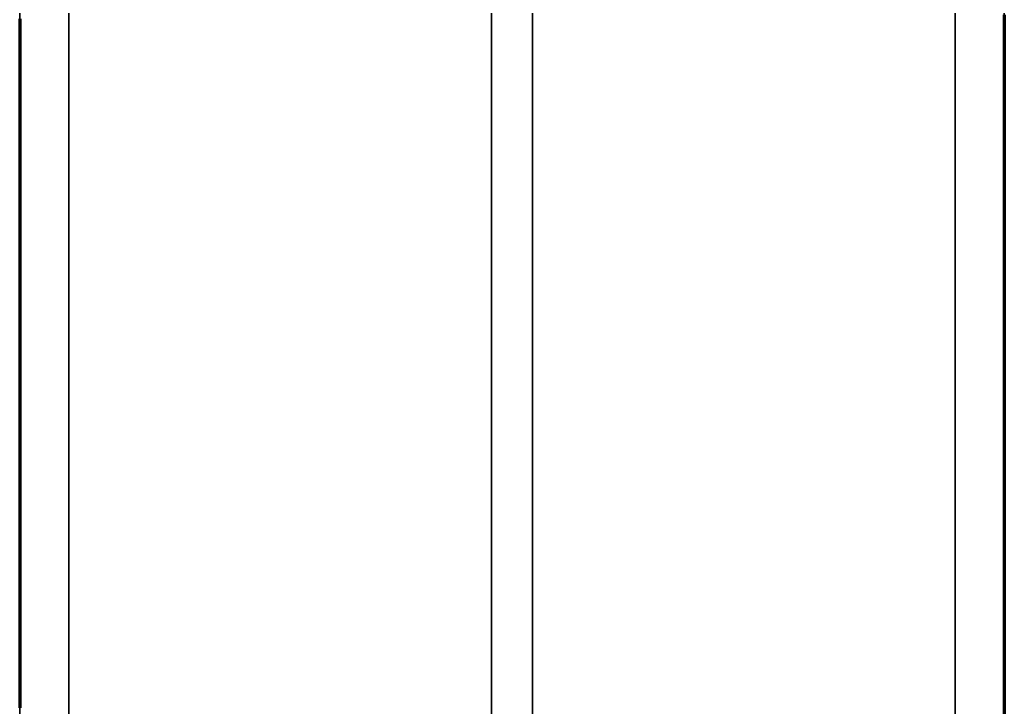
# Model space of a CAD drawing. Header units: millimetres. Extents: x 0 to 2382, y 0 to 420.
# Drawn here: x 178.79 to 184.79, y 124.79 to 128.99 of the extents above; entities that cross this region are included whole.
import ezdxf

# ---------------------------------------------------------------- set-up
doc = ezdxf.new("R2010")
doc.units = ezdxf.units.MM
doc.linetypes.add('IRAM-E-TRAZOS', pattern=[5, 4, -1])
doc.layers.add('01-VISIBLE', color=7, linetype='CONTINUOUS', lineweight=70)
doc.layers.add('02-OCULTA', color=4, linetype='IRAM-E-TRAZOS', lineweight=35)

msp = doc.modelspace()

# ---------------------------------------------------------------- linework, layer by layer
at = {"layer": '01-VISIBLE'}
for points in [[(184.7909, 129.0156), (184.7909, 128.9654), (184.7909, 128.9153), (184.7909, 128.8651), (184.7909, 128.815), (184.7909, 128.7648), (184.7909, 128.7147), (184.7909, 128.6646), (184.7909, 128.6144), (184.7909, 128.5643), (184.7909, 128.5141), (184.7909, 128.464), (184.7909, 128.4138), (184.7909, 128.3637), (184.7909, 128.3136), (184.7909, 128.2634), (184.7909, 128.2133), (184.7909, 128.1631), (184.7909, 128.113), (184.7909, 128.0628), (184.7909, 128.0127), (184.7909, 127.9626), (184.7909, 127.9124), (184.7909, 127.8623), (184.7909, 127.8121), (184.7909, 127.762), (184.7909, 127.7118), (184.7909, 127.6617), (184.7909, 127.6115), (184.7909, 127.5614), (184.7909, 127.5113), (184.7909, 127.4611), (184.7909, 127.411), (184.7909, 127.3608), (184.7909, 127.3107), (184.7909, 127.2605), (184.7909, 127.2104), (184.7909, 127.1603), (184.7909, 127.1101), (184.7909, 127.06), (184.7909, 127.0098), (184.7909, 126.9597), (184.7909, 126.9095), (184.7909, 126.8594), (184.7909, 126.8093), (184.7909, 126.7591), (184.7909, 126.709), (184.7909, 126.6588), (184.7909, 126.6087), (184.7909, 126.5585), (184.7909, 126.5084), (184.7909, 126.4583), (184.7909, 126.4081), (184.7909, 126.358), (184.7909, 126.3078), (184.7909, 126.2577), (184.7909, 126.2075), (184.7909, 126.1574), (184.7909, 126.1073), (184.7909, 126.0571), (184.7909, 126.007), (184.7909, 125.9568), (184.7909, 125.9067), (184.7909, 125.8565), (184.7909, 125.8064), (184.7909, 125.7562), (184.7909, 125.7061), (184.7909, 125.656), (184.7909, 125.6058), (184.7909, 125.5557), (184.7909, 125.5055), (184.7909, 125.4554), (184.7909, 125.4052), (184.7909, 125.3551), (184.7909, 125.305), (184.7909, 125.2548), (184.7909, 125.2047), (184.7909, 125.1545), (184.7909, 125.1044), (184.7909, 125.0542), (184.7909, 125.0041), (184.7909, 124.954), (184.7909, 124.9038), (184.7909, 124.8537), (184.7909, 124.8035), (184.7909, 124.7534)], [(178.7909, 128.991), (178.7909, 128.941), (178.7909, 128.891), (178.7909, 128.841), (178.7909, 128.791), (178.7909, 128.741), (178.7909, 128.691), (178.7909, 128.641), (178.7909, 128.591), (178.7909, 128.541), (178.7909, 128.491), (178.7909, 128.441), (178.7909, 128.391), (178.7909, 128.341), (178.7909, 128.291), (178.7909, 128.241), (178.7909, 128.191), (178.7909, 128.141), (178.7909, 128.091), (178.7909, 128.041), (178.7909, 127.991), (178.7909, 127.941), (178.7909, 127.891), (178.7909, 127.841), (178.7909, 127.791), (178.7909, 127.741), (178.7909, 127.691), (178.7909, 127.641), (178.7909, 127.5909), (178.7909, 127.5409), (178.7909, 127.4909), (178.7909, 127.4409), (178.7909, 127.3909), (178.7909, 127.3409), (178.7909, 127.2909), (178.7909, 127.2409), (178.7909, 127.1909), (178.7909, 127.1409), (178.7909, 127.0909), (178.7909, 127.0409), (178.7909, 126.9909), (178.7909, 126.9409), (178.7909, 126.8909), (178.7909, 126.8409), (178.7909, 126.7909), (178.7909, 126.7409), (178.7909, 126.6909), (178.7909, 126.6409), (178.7909, 126.5909), (178.7909, 126.5409), (178.7909, 126.4909), (178.7909, 126.4409), (178.7909, 126.3909), (178.7909, 126.3409), (178.7909, 126.2909), (178.7909, 126.2409), (178.7909, 126.1909), (178.7909, 126.1409), (178.7909, 126.0909), (178.7909, 126.0409), (178.7909, 125.9909), (178.7909, 125.9409), (178.7909, 125.8909), (178.7909, 125.8409), (178.7909, 125.7909), (178.7909, 125.7409), (178.7909, 125.6909), (178.7909, 125.6409), (178.7909, 125.5909), (178.7909, 125.5409), (178.7909, 125.4909), (178.7909, 125.4409), (178.7909, 125.3909), (178.7909, 125.3409), (178.7909, 125.2908), (178.7909, 125.2408), (178.7909, 125.1908), (178.7909, 125.1408), (178.7909, 125.0908), (178.7909, 125.0408), (178.7909, 124.9908), (178.7909, 124.9408), (178.7909, 124.8908), (178.7909, 124.8408), (178.7909, 124.7908)]]:
    msp.add_lwpolyline(points, dxfattribs=at)
at = {"layer": '02-OCULTA'}
for points in [[(178.7909, 124.7636), (178.7909, 124.8266), (178.7909, 124.8896), (178.7909, 124.9526), (178.7909, 125.0156), (178.7909, 125.0786), (178.7909, 125.1416), (178.7909, 125.2046), (178.7909, 125.2676), (178.7909, 125.3306), (178.7909, 125.3936), (178.7909, 125.4566), (178.7909, 125.5196), (178.7909, 125.5826), (178.7909, 125.6456), (178.7909, 125.7086), (178.7909, 125.7716), (178.7909, 125.8346), (178.7909, 125.8976), (178.7909, 125.9606), (178.7909, 126.0236), (178.7909, 126.0866), (178.7909, 126.1496), (178.7909, 126.2126), (178.7909, 126.2756), (178.7909, 126.3386), (178.7909, 126.4016), (178.7909, 126.4646), (178.7909, 126.5276), (178.7909, 126.5906), (178.7909, 126.6536), (178.7909, 126.7166), (178.7909, 126.7796), (178.7909, 126.8426), (178.7909, 126.9056), (178.7909, 126.9686), (178.7909, 127.0316), (178.7909, 127.0946), (178.7909, 127.1576), (178.7909, 127.2206), (178.7909, 127.2836), (178.7909, 127.3466), (178.7909, 127.4096), (178.7909, 127.4726), (178.7909, 127.5356), (178.7909, 127.5986), (178.7909, 127.6616), (178.7909, 127.7246), (178.7909, 127.7876), (178.7909, 127.8506), (178.7909, 127.9136), (178.7909, 127.9766), (178.7909, 128.0396), (178.7909, 128.1026), (178.7909, 128.1656), (178.7909, 128.2286), (178.7909, 128.2916), (178.7909, 128.3546), (178.7909, 128.4176), (178.7909, 128.4806), (178.7909, 128.5436), (178.7909, 128.6066), (178.7909, 128.6696), (178.7909, 128.7326), (178.7909, 128.7956), (178.7909, 128.8586), (178.7909, 128.9216), (178.7909, 128.9846), (178.7909, 129.0476)], [(178.7909, 124.7531), (178.7909, 124.8406), (178.7909, 124.9281), (178.7909, 125.0156), (178.7909, 125.1031), (178.7909, 125.1906), (178.7909, 125.2781), (178.7909, 125.3656), (178.7909, 125.4531), (178.7909, 125.5406), (178.7909, 125.6281), (178.7909, 125.7156), (178.7909, 125.8031), (178.7909, 125.8906), (178.7909, 125.9781), (178.7909, 126.0656), (178.7909, 126.1531), (178.7909, 126.2406), (178.7909, 126.3281), (178.7909, 126.4156), (178.7909, 126.5031), (178.7909, 126.5906), (178.7909, 126.6781), (178.7909, 126.7656), (178.7909, 126.8531), (178.7909, 126.9406), (178.7909, 127.0281), (178.7909, 127.1156), (178.7909, 127.2031), (178.7909, 127.2906), (178.7909, 127.3781), (178.7909, 127.4656), (178.7909, 127.5531), (178.7909, 127.6406), (178.7909, 127.7281), (178.7909, 127.8156), (178.7909, 127.9031), (178.7909, 127.9906), (178.7909, 128.0781), (178.7909, 128.1656), (178.7909, 128.2531), (178.7909, 128.3406), (178.7909, 128.4281), (178.7909, 128.5156), (178.7909, 128.6031), (178.7909, 128.6906), (178.7909, 128.7781), (178.7909, 128.8656), (178.7909, 128.9531), (178.7909, 129.0406)], [(178.7909, 129.0253), (178.7909, 128.9751), (178.7909, 128.9249), (178.7909, 128.8747), (178.7909, 128.8245), (178.7909, 128.7743), (178.7909, 128.7241), (178.7909, 128.6739), (178.7909, 128.6237), (178.7909, 128.5735), (178.7909, 128.5233), (178.7909, 128.4731), (178.7909, 128.4229), (178.7909, 128.3727), (178.7909, 128.3225), (178.7909, 128.2723), (178.7909, 128.2221), (178.7909, 128.1719), (178.7909, 128.1217), (178.7909, 128.0715), (178.7909, 128.0213), (178.7909, 127.9711), (178.7909, 127.9209), (178.7909, 127.8707), (178.7909, 127.8205), (178.7909, 127.7703), (178.7909, 127.7201), (178.7909, 127.6699), (178.7909, 127.6197), (178.7909, 127.5695), (178.7909, 127.5193), (178.7909, 127.4691), (178.7909, 127.4189), (178.7909, 127.3687), (178.7909, 127.3185), (178.7909, 127.2683), (178.7909, 127.2181), (178.7909, 127.1679), (178.7909, 127.1177), (178.7909, 127.0675), (178.7909, 127.0173), (178.7909, 126.9671), (178.7909, 126.9169), (178.7909, 126.8667), (178.7909, 126.8165), (178.7909, 126.7663), (178.7909, 126.7161), (178.7909, 126.6659), (178.7909, 126.6157), (178.7909, 126.5655), (178.7909, 126.5153), (178.7909, 126.4651), (178.7909, 126.4149), (178.7909, 126.3647), (178.7909, 126.3145), (178.7909, 126.2643), (178.7909, 126.2141), (178.7909, 126.1639), (178.7909, 126.1137), (178.7909, 126.0635), (178.7909, 126.0133), (178.7909, 125.9631), (178.7909, 125.9129), (178.7909, 125.8627), (178.7909, 125.8125), (178.7909, 125.7623), (178.7909, 125.7121), (178.7909, 125.6619), (178.7909, 125.6117), (178.7909, 125.5615), (178.7909, 125.5113), (178.7909, 125.4612), (178.7909, 125.411), (178.7909, 125.3608), (178.7909, 125.3106), (178.7909, 125.2604), (178.7909, 125.2102), (178.7909, 125.16), (178.7909, 125.1098), (178.7909, 125.0596), (178.7909, 125.0094), (178.7909, 124.9592), (178.7909, 124.909), (178.7909, 124.8588), (178.7909, 124.8086), (178.7909, 124.7584)], [(179.0909, 124.7636), (179.0909, 124.8266), (179.0909, 124.8896), (179.0909, 124.9526), (179.0909, 125.0156), (179.0909, 125.0786), (179.0909, 125.1416), (179.0909, 125.2046), (179.0909, 125.2676), (179.0909, 125.3306), (179.0909, 125.3936), (179.0909, 125.4566), (179.0909, 125.5196), (179.0909, 125.5826), (179.0909, 125.6456), (179.0909, 125.7086), (179.0909, 125.7716), (179.0909, 125.8346), (179.0909, 125.8976), (179.0909, 125.9606), (179.0909, 126.0236), (179.0909, 126.0866), (179.0909, 126.1496), (179.0909, 126.2126), (179.0909, 126.2756), (179.0909, 126.3386), (179.0909, 126.4016), (179.0909, 126.4646), (179.0909, 126.5276), (179.0909, 126.5906), (179.0909, 126.6536), (179.0909, 126.7166), (179.0909, 126.7796), (179.0909, 126.8426), (179.0909, 126.9056), (179.0909, 126.9686), (179.0909, 127.0316), (179.0909, 127.0946), (179.0909, 127.1576), (179.0909, 127.2206), (179.0909, 127.2836), (179.0909, 127.3466), (179.0909, 127.4096), (179.0909, 127.4726), (179.0909, 127.5356), (179.0909, 127.5986), (179.0909, 127.6616), (179.0909, 127.7246), (179.0909, 127.7876), (179.0909, 127.8506), (179.0909, 127.9136), (179.0909, 127.9766), (179.0909, 128.0396), (179.0909, 128.1026), (179.0909, 128.1656), (179.0909, 128.2286), (179.0909, 128.2916), (179.0909, 128.3546), (179.0909, 128.4176), (179.0909, 128.4806), (179.0909, 128.5436), (179.0909, 128.6066), (179.0909, 128.6696), (179.0909, 128.7326), (179.0909, 128.7956), (179.0909, 128.8586), (179.0909, 128.9216), (179.0909, 128.9846), (179.0909, 129.0476)], [(179.0909, 124.7546), (179.0909, 124.8166), (179.0909, 124.8786), (179.0909, 124.9406), (179.0909, 125.0026), (179.0909, 125.0646), (179.0909, 125.1266), (179.0909, 125.1886), (179.0909, 125.2506), (179.0909, 125.3126), (179.0909, 125.3746), (179.0909, 125.4366), (179.0909, 125.4986), (179.0909, 125.5606), (179.0909, 125.6226), (179.0909, 125.6846), (179.0909, 125.7466), (179.0909, 125.8086), (179.0909, 125.8706), (179.0909, 125.9326), (179.0909, 125.9946), (179.0909, 126.0566), (179.0909, 126.1186), (179.0909, 126.1806), (179.0909, 126.2426), (179.0909, 126.3046), (179.0909, 126.3666), (179.0909, 126.4286), (179.0909, 126.4906), (179.0909, 126.5526), (179.0909, 126.6146), (179.0909, 126.6766), (179.0909, 126.7386), (179.0909, 126.8006), (179.0909, 126.8626), (179.0909, 126.9246), (179.0909, 126.9866), (179.0909, 127.0486), (179.0909, 127.1106), (179.0909, 127.1726), (179.0909, 127.2346), (179.0909, 127.2966), (179.0909, 127.3586), (179.0909, 127.4206), (179.0909, 127.4826), (179.0909, 127.5446), (179.0909, 127.6066), (179.0909, 127.6686), (179.0909, 127.7306), (179.0909, 127.7926), (179.0909, 127.8546), (179.0909, 127.9166), (179.0909, 127.9786), (179.0909, 128.0406), (179.0909, 128.1026), (179.0909, 128.1646), (179.0909, 128.2266), (179.0909, 128.2886), (179.0909, 128.3506), (179.0909, 128.4126), (179.0909, 128.4746), (179.0909, 128.5366), (179.0909, 128.5986), (179.0909, 128.6606), (179.0909, 128.7226), (179.0909, 128.7846), (179.0909, 128.8466), (179.0909, 128.9086), (179.0909, 128.9706), (179.0909, 129.0326)], [(179.0909, 129.0259), (179.0909, 128.9757), (179.0909, 128.9255), (179.0909, 128.8752), (179.0909, 128.825), (179.0909, 128.7748), (179.0909, 128.7246), (179.0909, 128.6744), (179.0909, 128.6242), (179.0909, 128.574), (179.0909, 128.5238), (179.0909, 128.4736), (179.0909, 128.4234), (179.0909, 128.3732), (179.0909, 128.323), (179.0909, 128.2728), (179.0909, 128.2226), (179.0909, 128.1724), (179.0909, 128.1222), (179.0909, 128.072), (179.0909, 128.0218), (179.0909, 127.9716), (179.0909, 127.9214), (179.0909, 127.8712), (179.0909, 127.821), (179.0909, 127.7708), (179.0909, 127.7206), (179.0909, 127.6704), (179.0909, 127.6202), (179.0909, 127.57), (179.0909, 127.5198), (179.0909, 127.4696), (179.0909, 127.4194), (179.0909, 127.3692), (179.0909, 127.319), (179.0909, 127.2688), (179.0909, 127.2186), (179.0909, 127.1684), (179.0909, 127.1182), (179.0909, 127.068), (179.0909, 127.0178), (179.0909, 126.9676), (179.0909, 126.9174), (179.0909, 126.8672), (179.0909, 126.8169), (179.0909, 126.7667), (179.0909, 126.7165), (179.0909, 126.6663), (179.0909, 126.6161), (179.0909, 126.5659), (179.0909, 126.5157), (179.0909, 126.4655), (179.0909, 126.4153), (179.0909, 126.3651), (179.0909, 126.3149), (179.0909, 126.2647), (179.0909, 126.2145), (179.0909, 126.1643), (179.0909, 126.1141), (179.0909, 126.0639), (179.0909, 126.0137), (179.0909, 125.9635), (179.0909, 125.9133), (179.0909, 125.8631), (179.0909, 125.8129), (179.0909, 125.7627), (179.0909, 125.7125), (179.0909, 125.6623), (179.0909, 125.6121), (179.0909, 125.5619), (179.0909, 125.5117), (179.0909, 125.4615), (179.0909, 125.4113), (179.0909, 125.3611), (179.0909, 125.3109), (179.0909, 125.2607), (179.0909, 125.2105), (179.0909, 125.1603), (179.0909, 125.1101), (179.0909, 125.0599), (179.0909, 125.0097), (179.0909, 124.9595), (179.0909, 124.9093), (179.0909, 124.8591), (179.0909, 124.8089), (179.0909, 124.7586)], [(179.0909, 129.0253), (179.0909, 128.9751), (179.0909, 128.9249), (179.0909, 128.8747), (179.0909, 128.8245), (179.0909, 128.7743), (179.0909, 128.7241), (179.0909, 128.6739), (179.0909, 128.6237), (179.0909, 128.5735), (179.0909, 128.5233), (179.0909, 128.4731), (179.0909, 128.4229), (179.0909, 128.3727), (179.0909, 128.3225), (179.0909, 128.2723), (179.0909, 128.2221), (179.0909, 128.1719), (179.0909, 128.1217), (179.0909, 128.0715), (179.0909, 128.0213), (179.0909, 127.9711), (179.0909, 127.9209), (179.0909, 127.8707), (179.0909, 127.8205), (179.0909, 127.7703), (179.0909, 127.7201), (179.0909, 127.6699), (179.0909, 127.6197), (179.0909, 127.5695), (179.0909, 127.5193), (179.0909, 127.4691), (179.0909, 127.4189), (179.0909, 127.3687), (179.0909, 127.3185), (179.0909, 127.2683), (179.0909, 127.2181), (179.0909, 127.1679), (179.0909, 127.1177), (179.0909, 127.0675), (179.0909, 127.0173), (179.0909, 126.9671), (179.0909, 126.9169), (179.0909, 126.8667), (179.0909, 126.8165), (179.0909, 126.7663), (179.0909, 126.7161), (179.0909, 126.6659), (179.0909, 126.6157), (179.0909, 126.5655), (179.0909, 126.5153), (179.0909, 126.4651), (179.0909, 126.4149), (179.0909, 126.3647), (179.0909, 126.3145), (179.0909, 126.2643), (179.0909, 126.2141), (179.0909, 126.1639), (179.0909, 126.1137), (179.0909, 126.0635), (179.0909, 126.0133), (179.0909, 125.9631), (179.0909, 125.9129), (179.0909, 125.8627), (179.0909, 125.8125), (179.0909, 125.7623), (179.0909, 125.7121), (179.0909, 125.6619), (179.0909, 125.6117), (179.0909, 125.5615), (179.0909, 125.5113), (179.0909, 125.4612), (179.0909, 125.411), (179.0909, 125.3608), (179.0909, 125.3106), (179.0909, 125.2604), (179.0909, 125.2102), (179.0909, 125.16), (179.0909, 125.1098), (179.0909, 125.0596), (179.0909, 125.0094), (179.0909, 124.9592), (179.0909, 124.909), (179.0909, 124.8588), (179.0909, 124.8086), (179.0909, 124.7584)], [(181.6659, 124.7546), (181.6659, 124.8166), (181.6659, 124.8786), (181.6659, 124.9406), (181.6659, 125.0026), (181.6659, 125.0646), (181.6659, 125.1266), (181.6659, 125.1886), (181.6659, 125.2506), (181.6659, 125.3126), (181.6659, 125.3746), (181.6659, 125.4366), (181.6659, 125.4986), (181.6659, 125.5606), (181.6659, 125.6226), (181.6659, 125.6846), (181.6659, 125.7466), (181.6659, 125.8086), (181.6659, 125.8706), (181.6659, 125.9326), (181.6659, 125.9946), (181.6659, 126.0566), (181.6659, 126.1186), (181.6659, 126.1806), (181.6659, 126.2426), (181.6659, 126.3046), (181.6659, 126.3666), (181.6659, 126.4286), (181.6659, 126.4906), (181.6659, 126.5526), (181.6659, 126.6146), (181.6659, 126.6766), (181.6659, 126.7386), (181.6659, 126.8006), (181.6659, 126.8626), (181.6659, 126.9246), (181.6659, 126.9866), (181.6659, 127.0486), (181.6659, 127.1106), (181.6659, 127.1726), (181.6659, 127.2346), (181.6659, 127.2966), (181.6659, 127.3586), (181.6659, 127.4206), (181.6659, 127.4826), (181.6659, 127.5446), (181.6659, 127.6066), (181.6659, 127.6686), (181.6659, 127.7306), (181.6659, 127.7926), (181.6659, 127.8546), (181.6659, 127.9166), (181.6659, 127.9786), (181.6659, 128.0406), (181.6659, 128.1026), (181.6659, 128.1646), (181.6659, 128.2266), (181.6659, 128.2886), (181.6659, 128.3506), (181.6659, 128.4126), (181.6659, 128.4746), (181.6659, 128.5366), (181.6659, 128.5986), (181.6659, 128.6606), (181.6659, 128.7226), (181.6659, 128.7846), (181.6659, 128.8466), (181.6659, 128.9086), (181.6659, 128.9706), (181.6659, 129.0326)], [(181.6659, 129.0259), (181.6659, 128.9757), (181.6659, 128.9255), (181.6659, 128.8752), (181.6659, 128.825), (181.6659, 128.7748), (181.6659, 128.7246), (181.6659, 128.6744), (181.6659, 128.6242), (181.6659, 128.574), (181.6659, 128.5238), (181.6659, 128.4736), (181.6659, 128.4234), (181.6659, 128.3732), (181.6659, 128.323), (181.6659, 128.2728), (181.6659, 128.2226), (181.6659, 128.1724), (181.6659, 128.1222), (181.6659, 128.072), (181.6659, 128.0218), (181.6659, 127.9716), (181.6659, 127.9214), (181.6659, 127.8712), (181.6659, 127.821), (181.6659, 127.7708), (181.6659, 127.7206), (181.6659, 127.6704), (181.6659, 127.6202), (181.6659, 127.57), (181.6659, 127.5198), (181.6659, 127.4696), (181.6659, 127.4194), (181.6659, 127.3692), (181.6659, 127.319), (181.6659, 127.2688), (181.6659, 127.2186), (181.6659, 127.1684), (181.6659, 127.1182), (181.6659, 127.068), (181.6659, 127.0178), (181.6659, 126.9676), (181.6659, 126.9174), (181.6659, 126.8672), (181.6659, 126.8169), (181.6659, 126.7667), (181.6659, 126.7165), (181.6659, 126.6663), (181.6659, 126.6161), (181.6659, 126.5659), (181.6659, 126.5157), (181.6659, 126.4655), (181.6659, 126.4153), (181.6659, 126.3651), (181.6659, 126.3149), (181.6659, 126.2647), (181.6659, 126.2145), (181.6659, 126.1643), (181.6659, 126.1141), (181.6659, 126.0639), (181.6659, 126.0137), (181.6659, 125.9635), (181.6659, 125.9133), (181.6659, 125.8631), (181.6659, 125.8129), (181.6659, 125.7627), (181.6659, 125.7125), (181.6659, 125.6623), (181.6659, 125.6121), (181.6659, 125.5619), (181.6659, 125.5117), (181.6659, 125.4615), (181.6659, 125.4113), (181.6659, 125.3611), (181.6659, 125.3109), (181.6659, 125.2607), (181.6659, 125.2105), (181.6659, 125.1603), (181.6659, 125.1101), (181.6659, 125.0599), (181.6659, 125.0097), (181.6659, 124.9595), (181.6659, 124.9093), (181.6659, 124.8591), (181.6659, 124.8089), (181.6659, 124.7586)], [(181.9159, 124.7546), (181.9159, 124.8166), (181.9159, 124.8786), (181.9159, 124.9406), (181.9159, 125.0026), (181.9159, 125.0646), (181.9159, 125.1266), (181.9159, 125.1886), (181.9159, 125.2506), (181.9159, 125.3126), (181.9159, 125.3746), (181.9159, 125.4366), (181.9159, 125.4986), (181.9159, 125.5606), (181.9159, 125.6226), (181.9159, 125.6846), (181.9159, 125.7466), (181.9159, 125.8086), (181.9159, 125.8706), (181.9159, 125.9326), (181.9159, 125.9946), (181.9159, 126.0566), (181.9159, 126.1186), (181.9159, 126.1806), (181.9159, 126.2426), (181.9159, 126.3046), (181.9159, 126.3666), (181.9159, 126.4286), (181.9159, 126.4906), (181.9159, 126.5526), (181.9159, 126.6146), (181.9159, 126.6766), (181.9159, 126.7386), (181.9159, 126.8006), (181.9159, 126.8626), (181.9159, 126.9246), (181.9159, 126.9866), (181.9159, 127.0486), (181.9159, 127.1106), (181.9159, 127.1726), (181.9159, 127.2346), (181.9159, 127.2966), (181.9159, 127.3586), (181.9159, 127.4206), (181.9159, 127.4826), (181.9159, 127.5446), (181.9159, 127.6066), (181.9159, 127.6686), (181.9159, 127.7306), (181.9159, 127.7926), (181.9159, 127.8546), (181.9159, 127.9166), (181.9159, 127.9786), (181.9159, 128.0406), (181.9159, 128.1026), (181.9159, 128.1646), (181.9159, 128.2266), (181.9159, 128.2886), (181.9159, 128.3506), (181.9159, 128.4126), (181.9159, 128.4746), (181.9159, 128.5366), (181.9159, 128.5986), (181.9159, 128.6606), (181.9159, 128.7226), (181.9159, 128.7846), (181.9159, 128.8466), (181.9159, 128.9086), (181.9159, 128.9706), (181.9159, 129.0326)], [(181.9159, 129.0259), (181.9159, 128.9757), (181.9159, 128.9255), (181.9159, 128.8752), (181.9159, 128.825), (181.9159, 128.7748), (181.9159, 128.7246), (181.9159, 128.6744), (181.9159, 128.6242), (181.9159, 128.574), (181.9159, 128.5238), (181.9159, 128.4736), (181.9159, 128.4234), (181.9159, 128.3732), (181.9159, 128.323), (181.9159, 128.2728), (181.9159, 128.2226), (181.9159, 128.1724), (181.9159, 128.1222), (181.9159, 128.072), (181.9159, 128.0218), (181.9159, 127.9716), (181.9159, 127.9214), (181.9159, 127.8712), (181.9159, 127.821), (181.9159, 127.7708), (181.9159, 127.7206), (181.9159, 127.6704), (181.9159, 127.6202), (181.9159, 127.57), (181.9159, 127.5198), (181.9159, 127.4696), (181.9159, 127.4194), (181.9159, 127.3692), (181.9159, 127.319), (181.9159, 127.2688), (181.9159, 127.2186), (181.9159, 127.1684), (181.9159, 127.1182), (181.9159, 127.068), (181.9159, 127.0178), (181.9159, 126.9676), (181.9159, 126.9174), (181.9159, 126.8672), (181.9159, 126.8169), (181.9159, 126.7667), (181.9159, 126.7165), (181.9159, 126.6663), (181.9159, 126.6161), (181.9159, 126.5659), (181.9159, 126.5157), (181.9159, 126.4655), (181.9159, 126.4153), (181.9159, 126.3651), (181.9159, 126.3149), (181.9159, 126.2647), (181.9159, 126.2145), (181.9159, 126.1643), (181.9159, 126.1141), (181.9159, 126.0639), (181.9159, 126.0137), (181.9159, 125.9635), (181.9159, 125.9133), (181.9159, 125.8631), (181.9159, 125.8129), (181.9159, 125.7627), (181.9159, 125.7125), (181.9159, 125.6623), (181.9159, 125.6121), (181.9159, 125.5619), (181.9159, 125.5117), (181.9159, 125.4615), (181.9159, 125.4113), (181.9159, 125.3611), (181.9159, 125.3109), (181.9159, 125.2607), (181.9159, 125.2105), (181.9159, 125.1603), (181.9159, 125.1101), (181.9159, 125.0599), (181.9159, 125.0097), (181.9159, 124.9595), (181.9159, 124.9093), (181.9159, 124.8591), (181.9159, 124.8089), (181.9159, 124.7586)], [(184.4909, 124.7636), (184.4909, 124.8266), (184.4909, 124.8896), (184.4909, 124.9526), (184.4909, 125.0156), (184.4909, 125.0786), (184.4909, 125.1416), (184.4909, 125.2046), (184.4909, 125.2676), (184.4909, 125.3306), (184.4909, 125.3936), (184.4909, 125.4566), (184.4909, 125.5196), (184.4909, 125.5826), (184.4909, 125.6456), (184.4909, 125.7086), (184.4909, 125.7716), (184.4909, 125.8346), (184.4909, 125.8976), (184.4909, 125.9606), (184.4909, 126.0236), (184.4909, 126.0866), (184.4909, 126.1496), (184.4909, 126.2126), (184.4909, 126.2756), (184.4909, 126.3386), (184.4909, 126.4016), (184.4909, 126.4646), (184.4909, 126.5276), (184.4909, 126.5906), (184.4909, 126.6536), (184.4909, 126.7166), (184.4909, 126.7796), (184.4909, 126.8426), (184.4909, 126.9056), (184.4909, 126.9686), (184.4909, 127.0316), (184.4909, 127.0946), (184.4909, 127.1576), (184.4909, 127.2206), (184.4909, 127.2836), (184.4909, 127.3466), (184.4909, 127.4096), (184.4909, 127.4726), (184.4909, 127.5356), (184.4909, 127.5986), (184.4909, 127.6616), (184.4909, 127.7246), (184.4909, 127.7876), (184.4909, 127.8506), (184.4909, 127.9136), (184.4909, 127.9766), (184.4909, 128.0396), (184.4909, 128.1026), (184.4909, 128.1656), (184.4909, 128.2286), (184.4909, 128.2916), (184.4909, 128.3546), (184.4909, 128.4176), (184.4909, 128.4806), (184.4909, 128.5436), (184.4909, 128.6066), (184.4909, 128.6696), (184.4909, 128.7326), (184.4909, 128.7956), (184.4909, 128.8586), (184.4909, 128.9216), (184.4909, 128.9846), (184.4909, 129.0476)], [(184.4909, 124.7546), (184.4909, 124.8166), (184.4909, 124.8786), (184.4909, 124.9406), (184.4909, 125.0026), (184.4909, 125.0646), (184.4909, 125.1266), (184.4909, 125.1886), (184.4909, 125.2506), (184.4909, 125.3126), (184.4909, 125.3746), (184.4909, 125.4366), (184.4909, 125.4986), (184.4909, 125.5606), (184.4909, 125.6226), (184.4909, 125.6846), (184.4909, 125.7466), (184.4909, 125.8086), (184.4909, 125.8706), (184.4909, 125.9326), (184.4909, 125.9946), (184.4909, 126.0566), (184.4909, 126.1186), (184.4909, 126.1806), (184.4909, 126.2426), (184.4909, 126.3046), (184.4909, 126.3666), (184.4909, 126.4286), (184.4909, 126.4906), (184.4909, 126.5526), (184.4909, 126.6146), (184.4909, 126.6766), (184.4909, 126.7386), (184.4909, 126.8006), (184.4909, 126.8626), (184.4909, 126.9246), (184.4909, 126.9866), (184.4909, 127.0486), (184.4909, 127.1106), (184.4909, 127.1726), (184.4909, 127.2346), (184.4909, 127.2966), (184.4909, 127.3586), (184.4909, 127.4206), (184.4909, 127.4826), (184.4909, 127.5446), (184.4909, 127.6066), (184.4909, 127.6686), (184.4909, 127.7306), (184.4909, 127.7926), (184.4909, 127.8546), (184.4909, 127.9166), (184.4909, 127.9786), (184.4909, 128.0406), (184.4909, 128.1026), (184.4909, 128.1646), (184.4909, 128.2266), (184.4909, 128.2886), (184.4909, 128.3506), (184.4909, 128.4126), (184.4909, 128.4746), (184.4909, 128.5366), (184.4909, 128.5986), (184.4909, 128.6606), (184.4909, 128.7226), (184.4909, 128.7846), (184.4909, 128.8466), (184.4909, 128.9086), (184.4909, 128.9706), (184.4909, 129.0326)], [(184.4909, 129.0259), (184.4909, 128.9757), (184.4909, 128.9255), (184.4909, 128.8752), (184.4909, 128.825), (184.4909, 128.7748), (184.4909, 128.7246), (184.4909, 128.6744), (184.4909, 128.6242), (184.4909, 128.574), (184.4909, 128.5238), (184.4909, 128.4736), (184.4909, 128.4234), (184.4909, 128.3732), (184.4909, 128.323), (184.4909, 128.2728), (184.4909, 128.2226), (184.4909, 128.1724), (184.4909, 128.1222), (184.4909, 128.072), (184.4909, 128.0218), (184.4909, 127.9716), (184.4909, 127.9214), (184.4909, 127.8712), (184.4909, 127.821), (184.4909, 127.7708), (184.4909, 127.7206), (184.4909, 127.6704), (184.4909, 127.6202), (184.4909, 127.57), (184.4909, 127.5198), (184.4909, 127.4696), (184.4909, 127.4194), (184.4909, 127.3692), (184.4909, 127.319), (184.4909, 127.2688), (184.4909, 127.2186), (184.4909, 127.1684), (184.4909, 127.1182), (184.4909, 127.068), (184.4909, 127.0178), (184.4909, 126.9676), (184.4909, 126.9174), (184.4909, 126.8672), (184.4909, 126.8169), (184.4909, 126.7667), (184.4909, 126.7165), (184.4909, 126.6663), (184.4909, 126.6161), (184.4909, 126.5659), (184.4909, 126.5157), (184.4909, 126.4655), (184.4909, 126.4153), (184.4909, 126.3651), (184.4909, 126.3149), (184.4909, 126.2647), (184.4909, 126.2145), (184.4909, 126.1643), (184.4909, 126.1141), (184.4909, 126.0639), (184.4909, 126.0137), (184.4909, 125.9635), (184.4909, 125.9133), (184.4909, 125.8631), (184.4909, 125.8129), (184.4909, 125.7627), (184.4909, 125.7125), (184.4909, 125.6623), (184.4909, 125.6121), (184.4909, 125.5619), (184.4909, 125.5117), (184.4909, 125.4615), (184.4909, 125.4113), (184.4909, 125.3611), (184.4909, 125.3109), (184.4909, 125.2607), (184.4909, 125.2105), (184.4909, 125.1603), (184.4909, 125.1101), (184.4909, 125.0599), (184.4909, 125.0097), (184.4909, 124.9595), (184.4909, 124.9093), (184.4909, 124.8591), (184.4909, 124.8089), (184.4909, 124.7586)], [(184.4909, 129.0253), (184.4909, 128.9751), (184.4909, 128.9249), (184.4909, 128.8747), (184.4909, 128.8245), (184.4909, 128.7743), (184.4909, 128.7241), (184.4909, 128.6739), (184.4909, 128.6237), (184.4909, 128.5735), (184.4909, 128.5233), (184.4909, 128.4731), (184.4909, 128.4229), (184.4909, 128.3727), (184.4909, 128.3225), (184.4909, 128.2723), (184.4909, 128.2221), (184.4909, 128.1719), (184.4909, 128.1217), (184.4909, 128.0715), (184.4909, 128.0213), (184.4909, 127.9711), (184.4909, 127.9209), (184.4909, 127.8707), (184.4909, 127.8205), (184.4909, 127.7703), (184.4909, 127.7201), (184.4909, 127.6699), (184.4909, 127.6197), (184.4909, 127.5695), (184.4909, 127.5193), (184.4909, 127.4691), (184.4909, 127.4189), (184.4909, 127.3687), (184.4909, 127.3185), (184.4909, 127.2683), (184.4909, 127.2181), (184.4909, 127.1679), (184.4909, 127.1177), (184.4909, 127.0675), (184.4909, 127.0173), (184.4909, 126.9671), (184.4909, 126.9169), (184.4909, 126.8667), (184.4909, 126.8165), (184.4909, 126.7663), (184.4909, 126.7161), (184.4909, 126.6659), (184.4909, 126.6157), (184.4909, 126.5655), (184.4909, 126.5153), (184.4909, 126.4651), (184.4909, 126.4149), (184.4909, 126.3647), (184.4909, 126.3145), (184.4909, 126.2643), (184.4909, 126.2141), (184.4909, 126.1639), (184.4909, 126.1137), (184.4909, 126.0635), (184.4909, 126.0133), (184.4909, 125.9631), (184.4909, 125.9129), (184.4909, 125.8627), (184.4909, 125.8125), (184.4909, 125.7623), (184.4909, 125.7121), (184.4909, 125.6619), (184.4909, 125.6117), (184.4909, 125.5615), (184.4909, 125.5113), (184.4909, 125.4612), (184.4909, 125.411), (184.4909, 125.3608), (184.4909, 125.3106), (184.4909, 125.2604), (184.4909, 125.2102), (184.4909, 125.16), (184.4909, 125.1098), (184.4909, 125.0596), (184.4909, 125.0094), (184.4909, 124.9592), (184.4909, 124.909), (184.4909, 124.8588), (184.4909, 124.8086), (184.4909, 124.7584)], [(184.7909, 124.7636), (184.7909, 124.8266), (184.7909, 124.8896), (184.7909, 124.9526), (184.7909, 125.0156), (184.7909, 125.0786), (184.7909, 125.1416), (184.7909, 125.2046), (184.7909, 125.2676), (184.7909, 125.3306), (184.7909, 125.3936), (184.7909, 125.4566), (184.7909, 125.5196), (184.7909, 125.5826), (184.7909, 125.6456), (184.7909, 125.7086), (184.7909, 125.7716), (184.7909, 125.8346), (184.7909, 125.8976), (184.7909, 125.9606), (184.7909, 126.0236), (184.7909, 126.0866), (184.7909, 126.1496), (184.7909, 126.2126), (184.7909, 126.2756), (184.7909, 126.3386), (184.7909, 126.4016), (184.7909, 126.4646), (184.7909, 126.5276), (184.7909, 126.5906), (184.7909, 126.6536), (184.7909, 126.7166), (184.7909, 126.7796), (184.7909, 126.8426), (184.7909, 126.9056), (184.7909, 126.9686), (184.7909, 127.0316), (184.7909, 127.0946), (184.7909, 127.1576), (184.7909, 127.2206), (184.7909, 127.2836), (184.7909, 127.3466), (184.7909, 127.4096), (184.7909, 127.4726), (184.7909, 127.5356), (184.7909, 127.5986), (184.7909, 127.6616), (184.7909, 127.7246), (184.7909, 127.7876), (184.7909, 127.8506), (184.7909, 127.9136), (184.7909, 127.9766), (184.7909, 128.0396), (184.7909, 128.1026), (184.7909, 128.1656), (184.7909, 128.2286), (184.7909, 128.2916), (184.7909, 128.3546), (184.7909, 128.4176), (184.7909, 128.4806), (184.7909, 128.5436), (184.7909, 128.6066), (184.7909, 128.6696), (184.7909, 128.7326), (184.7909, 128.7956), (184.7909, 128.8586), (184.7909, 128.9216), (184.7909, 128.9846), (184.7909, 129.0476)], [(184.7909, 124.7531), (184.7909, 124.8406), (184.7909, 124.9281), (184.7909, 125.0156), (184.7909, 125.1031), (184.7909, 125.1906), (184.7909, 125.2781), (184.7909, 125.3656), (184.7909, 125.4531), (184.7909, 125.5406), (184.7909, 125.6281), (184.7909, 125.7156), (184.7909, 125.8031), (184.7909, 125.8906), (184.7909, 125.9781), (184.7909, 126.0656), (184.7909, 126.1531), (184.7909, 126.2406), (184.7909, 126.3281), (184.7909, 126.4156), (184.7909, 126.5031), (184.7909, 126.5906), (184.7909, 126.6781), (184.7909, 126.7656), (184.7909, 126.8531), (184.7909, 126.9406), (184.7909, 127.0281), (184.7909, 127.1156), (184.7909, 127.2031), (184.7909, 127.2906), (184.7909, 127.3781), (184.7909, 127.4656), (184.7909, 127.5531), (184.7909, 127.6406), (184.7909, 127.7281), (184.7909, 127.8156), (184.7909, 127.9031), (184.7909, 127.9906), (184.7909, 128.0781), (184.7909, 128.1656), (184.7909, 128.2531), (184.7909, 128.3406), (184.7909, 128.4281), (184.7909, 128.5156), (184.7909, 128.6031), (184.7909, 128.6906), (184.7909, 128.7781), (184.7909, 128.8656), (184.7909, 128.9531), (184.7909, 129.0406)], [(184.7909, 129.0253), (184.7909, 128.9751), (184.7909, 128.9249), (184.7909, 128.8747), (184.7909, 128.8245), (184.7909, 128.7743), (184.7909, 128.7241), (184.7909, 128.6739), (184.7909, 128.6237), (184.7909, 128.5735), (184.7909, 128.5233), (184.7909, 128.4731), (184.7909, 128.4229), (184.7909, 128.3727), (184.7909, 128.3225), (184.7909, 128.2723), (184.7909, 128.2221), (184.7909, 128.1719), (184.7909, 128.1217), (184.7909, 128.0715), (184.7909, 128.0213), (184.7909, 127.9711), (184.7909, 127.9209), (184.7909, 127.8707), (184.7909, 127.8205), (184.7909, 127.7703), (184.7909, 127.7201), (184.7909, 127.6699), (184.7909, 127.6197), (184.7909, 127.5695), (184.7909, 127.5193), (184.7909, 127.4691), (184.7909, 127.4189), (184.7909, 127.3687), (184.7909, 127.3185), (184.7909, 127.2683), (184.7909, 127.2181), (184.7909, 127.1679), (184.7909, 127.1177), (184.7909, 127.0675), (184.7909, 127.0173), (184.7909, 126.9671), (184.7909, 126.9169), (184.7909, 126.8667), (184.7909, 126.8165), (184.7909, 126.7663), (184.7909, 126.7161), (184.7909, 126.6659), (184.7909, 126.6157), (184.7909, 126.5655), (184.7909, 126.5153), (184.7909, 126.4651), (184.7909, 126.4149), (184.7909, 126.3647), (184.7909, 126.3145), (184.7909, 126.2643), (184.7909, 126.2141), (184.7909, 126.1639), (184.7909, 126.1137), (184.7909, 126.0635), (184.7909, 126.0133), (184.7909, 125.9631), (184.7909, 125.9129), (184.7909, 125.8627), (184.7909, 125.8125), (184.7909, 125.7623), (184.7909, 125.7121), (184.7909, 125.6619), (184.7909, 125.6117), (184.7909, 125.5615), (184.7909, 125.5113), (184.7909, 125.4612), (184.7909, 125.411), (184.7909, 125.3608), (184.7909, 125.3106), (184.7909, 125.2604), (184.7909, 125.2102), (184.7909, 125.16), (184.7909, 125.1098), (184.7909, 125.0596), (184.7909, 125.0094), (184.7909, 124.9592), (184.7909, 124.909), (184.7909, 124.8588), (184.7909, 124.8086), (184.7909, 124.7584)]]:
    msp.add_lwpolyline(points, dxfattribs=at)

doc.saveas('drawing.dxf')
